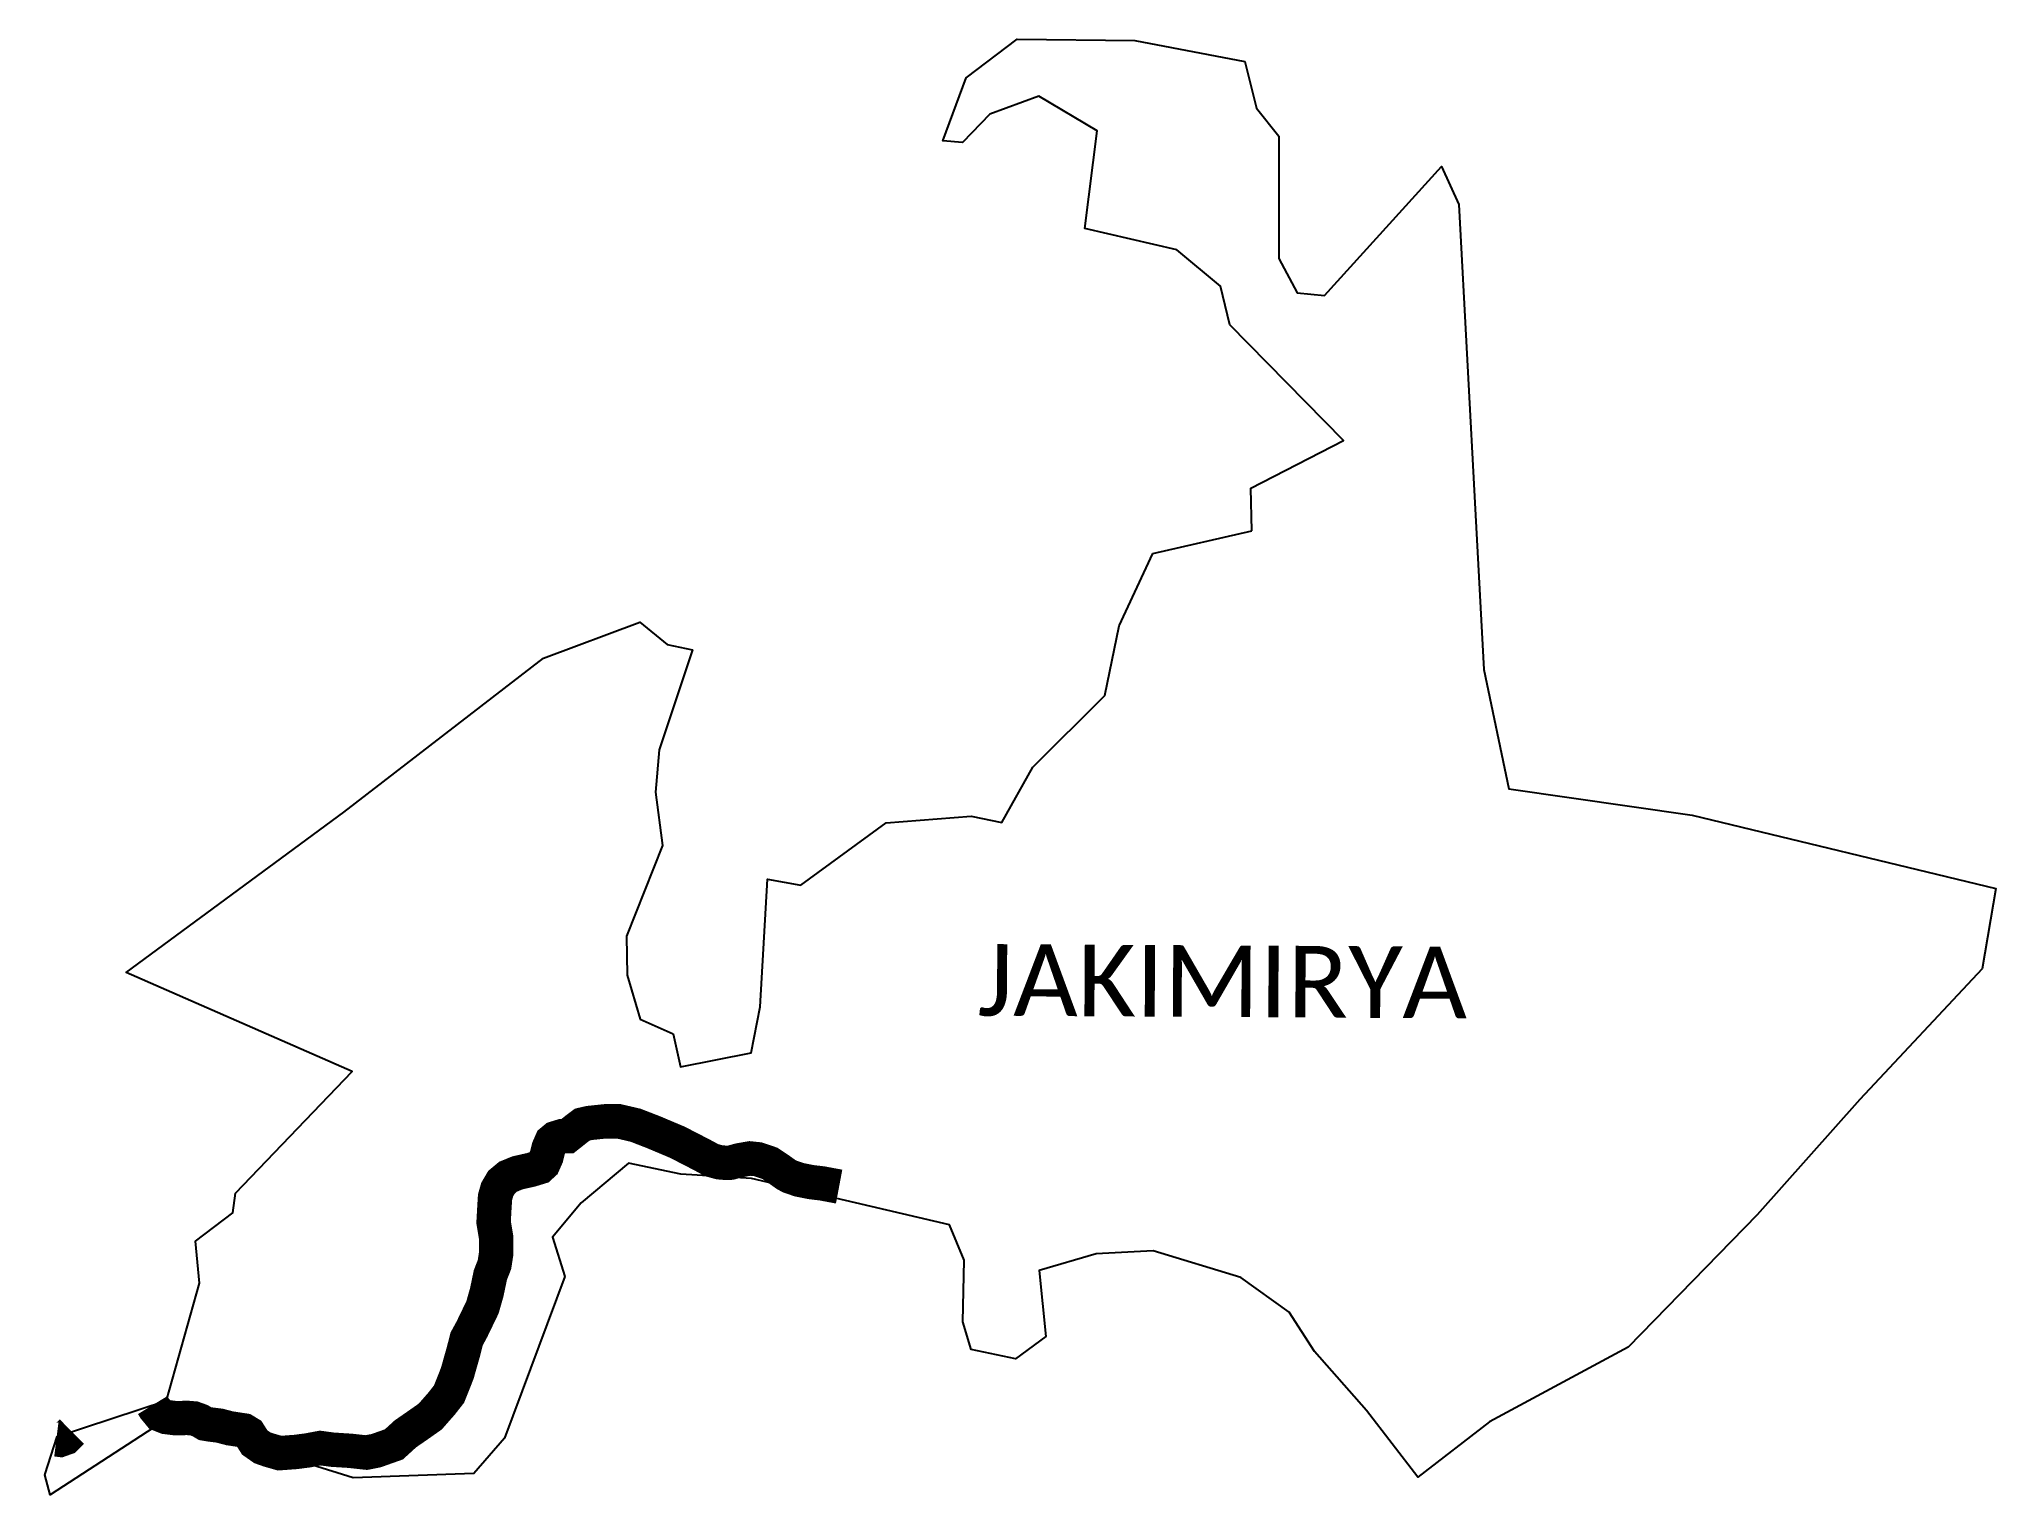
# Model space of a CAD drawing. Header units: metres. Extents: x 314778 to 317620, y 1882632 to 1884747.
import ezdxf

# ---------------------------------------------------------------- set-up
doc = ezdxf.new("R2010")
doc.units = ezdxf.units.M
for name, color, linetype in [('NATURALLY PROTECTED', 3, 'Continuous'), ('village', 3, 'Continuous'), ('VILLAGE NAME', 250, 'Continuous')]:
    doc.layers.add(name, color=color, linetype=linetype)
doc.styles.get("Standard").update_dxf_attribs({"font": 'simplex.shx'})

msp = doc.modelspace()

# ---------------------------------------------------------------- linework, layer by layer
at = {"layer": 'NATURALLY PROTECTED', "flags": 128}
for points in [[(314942.5, 1882762.1, 50, 50, 0), (314945.5, 1882757.2, 50, 50, 0), (314949.1, 1882752.9, 50, 50, 0), (314952.7, 1882748.5, 50, 50, 0), (314962, 1882744.8, 50, 50, 0), (314976.2, 1882743, 50, 50, 0), (314992.5, 1882743.5, 50, 50, 0), (315002.5, 1882742.7, 50, 50, 0), (315011.5, 1882739.5, 50, 50, 0), (315018.5, 1882735.2, 50, 50, 0), (315025.5, 1882734, 50, 50, 0), (315039.9, 1882732.2, 50, 50, 0), (315054.3, 1882728.4, 50, 50, 0), (315075.5, 1882725.2, 50, 50, 0), (315082.4, 1882721, 50, 50, 0), (315090.8, 1882707.8, 50, 50, 0), (315101.6, 1882700.2, 50, 50, 0), (315110.9, 1882696.9, 50, 50, 0), (315127, 1882692.3, 50, 50, 0), (315150.3, 1882694, 50, 50, 0), (315167.9, 1882696.3, 50, 50, 0), (315186, 1882699.7, 50, 50, 0), (315203.7, 1882697.3, 50, 50, 0), (315229.2, 1882695.7, 50, 50, 0), (315253, 1882693.1, 50, 50, 0), (315267.2, 1882695.9, 50, 50, 0), (315292.9, 1882705, 50, 50, 0), (315309.7, 1882720.3, 50, 50, 0), (315329.2, 1882733.8, 50, 50, 0), (315345.7, 1882745.4, 50, 50, 0), (315362.2, 1882764.2, 50, 50, 0), (315373.1, 1882778.1, 50, 50, 0), (315385, 1882808.1, 50, 50, 0), (315394.1, 1882840.2, 50, 50, 0), (315398.7, 1882858.3, 50, 50, 0), (315406.4, 1882872.5, 50, 50, 0), (315421.7, 1882904.2, 50, 50, 0), (315427.7, 1882925.3, 50, 50, 0), (315429.7, 1882934.6, 50, 50, 0), (315433.1, 1882951, 50, 50, 0), (315439.1, 1882966.4, 50, 50, 0), (315441.5, 1882982, 50, 50, 0), (315441.5, 1883005.7, 50, 50, 0), (315437.8, 1883027.7, 50, 50, 0), (315438.9, 1883047.5, 50, 50, 0), (315439.9, 1883064.2, 50, 50, 0), (315443.1, 1883075.4, 50, 50, 0), (315449.4, 1883086.1, 50, 50, 0), (315458.9, 1883094, 50, 50, 0), (315472.6, 1883099.6, 50, 50, 0), (315492.1, 1883104, 50, 50, 0), (315504.9, 1883107.9, 50, 50, 0), (315510, 1883112.6, 50, 50, 0), (315514.6, 1883123, 50, 50, 0), (315517.7, 1883135.5, 50, 50, 0), (315522.1, 1883145.5, 50, 50, 0), (315527.4, 1883149.9, 50, 50, 0), (315536.5, 1883152.7, 50, 50, 0), (315545.1, 1883152.9, 50, 50, 0), (315549.9, 1883156.7, 50, 50, 0), (315559, 1883163.9, 50, 50, 0), (315566.7, 1883169.7, 50, 50, 0), (315576.7, 1883172, 50, 50, 0), (315599.4, 1883174.4, 50, 50, 0), (315619.9, 1883174.4, 50, 50, 0), (315644, 1883168.8, 50, 50, 0), (315670.3, 1883158.6, 50, 50, 0), (315704.9, 1883144, 50, 50, 0), (315738.9, 1883126.5, 50, 50, 0), (315754.9, 1883117.9, 50, 50, 0), (315766, 1883114.9, 50, 50, 0), (315774.4, 1883114.2, 50, 50, 0), (315782.3, 1883114.4, 50, 50, 0), (315795.1, 1883117.9, 50, 50, 0), (315810.2, 1883120.5, 50, 50, 0), (315821.8, 1883119.3, 50, 50, 0), (315839, 1883113.5, 50, 50, 0), (315852.9, 1883104.2, 50, 50, 0), (315863, 1883097, 50, 50, 0), (315869, 1883093.9, 50, 50, 0), (315881.8, 1883089.6, 50, 50, 0), (315898.5, 1883086.2, 50, 50, 0), (315915.4, 1883084.2, 50, 50, 0), (315917.4, 1883083.8, 50, 50, 0), (315939.8, 1883079.6, 0, 0, 0)], [(314802.6, 1882712.3, 50, 50, 0), (314808.3, 1882711.6, 50, 50, 0), (314815.6, 1882714.2, 50, 50, 0), (314825.1, 1882723.6, 50, 50, 0)]]:
    msp.add_lwpolyline(points, format="xyseb", dxfattribs=at)
at = {"layer": 'village', "color": 4}
msp.add_lwpolyline([(316539.4, 1884032.4), (316537.7, 1884094.5), (316672.7, 1884163.6), (316507.2, 1884331.8), (316493.7, 1884387.9), (316430.5, 1884440.7), (316296.6, 1884472), (316314.6, 1884613.6), (316230, 1884664.1), (316158.9, 1884637.9), (316119, 1884597), (316090.4, 1884599), (316124.4, 1884691), (316198.6, 1884747), (316369.3, 1884744.8), (316529.3, 1884714.4), (316546.2, 1884646.9), (316578.6, 1884606.2), (316578.4, 1884428.3), (316605.2, 1884378.5), (316645.1, 1884374.7), (316815, 1884561.7), (316840.3, 1884506.6), (316864.3, 1884055.4), (316876.2, 1883830.9), (316912.5, 1883657.5), (317179.2, 1883619.4), (317620.3, 1883512.6), (317600.5, 1883396), (317422.8, 1883206.4), (317273.7, 1883038.5), (317086, 1882846.3), (316884.8, 1882737.6), (316780.4, 1882657.2), (316705.8, 1882754.1), (316630.4, 1882840.2), (316593.6, 1882897.3), (316523.5, 1882947.6), (316395.8, 1882986.4), (316313, 1882982), (316230.4, 1882957.8), (316240.2, 1882861.9), (316196.1, 1882829.1), (316131.5, 1882843.1), (316119.7, 1882883.2), (316121.6, 1882972.8), (316100.1, 1883024.2), (315812.7, 1883091.3), (315709.7, 1883097.9), (315634, 1883113.8), (315565.2, 1883055.8), (315523.3, 1883006.2), (315541.3, 1882949.1), (315453.8, 1882714), (315409.3, 1882662.8), (315233.8, 1882656.3), (314962.1, 1882741.3), (314793.7, 1882631.6), (314786.1, 1882660.6), (314804, 1882716.7), (314962.7, 1882768.8), (315010.8, 1882939.4), (315004.7, 1883000.3), (315059.1, 1883041.3), (315062.9, 1883069.9), (315232.3, 1883246.8), (314903.8, 1883390.8), (315220.4, 1883623.5), (315510.1, 1883847.4), (315650.5, 1883899.7), (315689.9, 1883867.4), (315727, 1883859.7), (315678.2, 1883714.4), (315673, 1883652.7), (315683.2, 1883575.3), (315630.9, 1883443.4), (315631.9, 1883386.7), (315650.9, 1883322.8), (315698.5, 1883301.7), (315709.5, 1883253.5), (315812, 1883274.1), (315825.2, 1883340.9), (315835.7, 1883526.2), (315884.1, 1883517.8), (316007.9, 1883608.1), (316131.6, 1883617.8), (316176, 1883608.7), (316221.4, 1883689), (316325.9, 1883793.1), (316346.4, 1883894.4), (316395.7, 1883999.5)], dxfattribs=at)
at = {"layer": 'village', "color": 4, "flags": 128}
msp.add_lwpolyline([(316395.7, 1883999.5), (316539.4, 1884032.4)], dxfattribs=at)

# ---------------------------------------------------------------- texts
at = {"layer": 'VILLAGE NAME', "insert": (316141.4, 1883432.1), "char_height": 104.042, "attachment_point": 1, "rotation": 359.6762}
msp.add_mtext_dynamic_manual_height_columns('{\\fCalibri|b0|i0|c0|p34;JAKIMIRYA}', width=1142.412, gutter_width=520.2, heights=[0], dxfattribs=at)

doc.saveas('drawing.dxf')
